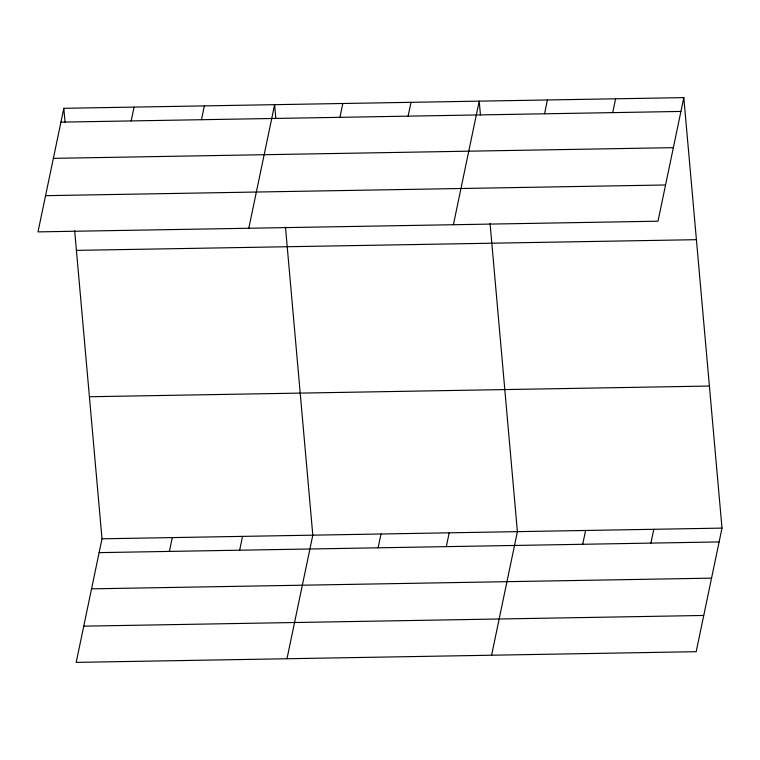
<?xml version="1.0" encoding="UTF-8"?>
<svg xmlns="http://www.w3.org/2000/svg" width="760" height="760" viewBox="0 0 760 760"><rect width="100%" height="100%" fill="white"/><g stroke="black" fill="none" stroke-linecap="round" stroke-linejoin="round"><path stroke-width="1.14" d="M63.821 108.309L38 231.885L657.998 221.198L683.81 97.622L63.821 108.309L65.046 122.17M131.195 120.916L134.083 107.103M74.679 230.736L102.001 538.802L76.19 662.378L696.179 651.69L722 528.114L683.81 97.622M201.466 119.71L204.345 105.887M169.385 551.408L172.273 537.586M248.795 228.256L274.616 104.68L275.842 118.541M239.647 550.202L242.535 536.38M339.929 117.315L342.817 103.502M286.985 658.739L312.806 535.163L285.475 227.107M408.13 116.147L411.017 102.324M378.119 547.808L380.998 533.995M453.397 224.722L479.218 101.146L480.443 115.007M446.31 546.63L449.198 532.817M544.531 113.791L547.418 99.978M491.587 655.215L517.399 531.639L490.076 223.573M612.731 112.613L615.609 98.8M582.711 544.283L585.599 530.461M650.911 543.106L653.799 529.292M60.933 122.132L680.922 111.444M53.361 158.346L673.36 147.659M45.562 195.671L665.561 184.975M76.418 250.373L696.417 239.685M89.404 396.739L709.403 386.051M102.001 538.802L722 528.114M99.113 552.625L719.112 541.928M91.552 588.839L711.55 578.151M83.752 626.154L703.75 615.467"/></g></svg>
